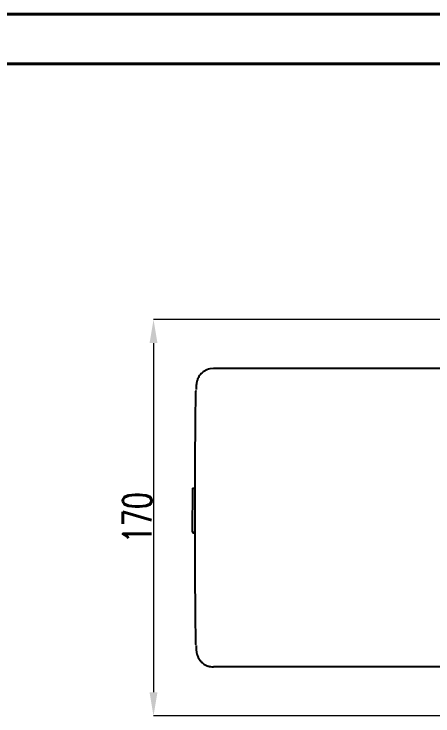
# Model space of a CAD drawing. Header units: millimetres. Extents: x 2454 to 4226, y 715 to 1968.
# Drawn here: x 3322.9 to 3499.6, y 1672 to 1968.4 of the extents above; entities that cross this region are included whole.
import ezdxf

# ---------------------------------------------------------------- set-up
doc = ezdxf.new("R2010")
doc.units = ezdxf.units.MM
for name, color, linetype, lineweight in [('AM_5', 3, 'Continuous', 25), ('AM_BOR', 7, 'Continuous', 50), ('粗实线', 7, 'Continuous', 40)]:
    doc.layers.add(name, color=color, linetype=linetype, lineweight=lineweight)
doc.styles.add('SLDTEXTSTYLE1', font='txt.shx', dxfattribs={"width": 0.7, "bigfont": 'gbcbig.shx'})
doc.dimstyles.new('SLDDIMSTYLE12$0', dxfattribs={"dimtxt": 12, "dimasz": 10, "dimexe": 0, "dimexo": 0.0625, "dimgap": 0.875, "dimtad": 1, "dimdec": 1, "dimlfac": 1.8, "dimrnd": 1e-09, "dimzin": 12, "dimdsep": 46, "dimtxsty": 'SLDTEXTSTYLE1', "dimcen": 0.09, "dimdle": 8.16, "dimclrd": 3, "dimclre": 3, "dimadec": 0, "dimazin": 3, "dimtfac": 1, "dimtdec": 1, "dimtofl": 0, "dimtmove": 0, "dimatfit": 3, "dimfxl": 0, "dimfrac": 2, "dimtolj": 1, "dimlwd": 5, "dimlwe": 5, "dimarcsym": 0})

# ---------------------------------------------------------------- blocks, each defined once
blk = doc.blocks.new('rA3')
at = {"layer": '粗实线'}
for p, q in [((753.384, 421.26), (333.384, 421.26)), ((748.384, 416.26), (358.384, 416.26))]:
    blk.add_line(p, q, dxfattribs=at)
blk = doc.blocks.new('*D73')
at = {"layer": 'AM_5', "color": 3, "lineweight": 5, "transparency": 16777216}
blk.add_line((3533.83, 1839.42), (3381.72, 1839.42), dxfattribs=at)
at = {"layer": 'AM_5', "color": 3, "linetype": 'Continuous', "lineweight": 5, "transparency": 16777216}
for p, q in [((3381.72, 1829.42), (3381.72, 1682.02)), ((3533.83, 1672.02), (3381.72, 1672.02))]:
    blk.add_line(p, q, dxfattribs=at)
at = {"layer": 'AM_5', "color": 3, "transparency": 16777216}
for points in [[(3380.05, 1829.42), (3383.38, 1829.42), (3381.72, 1839.42)], [(3380.05, 1682.02), (3383.38, 1682.02), (3381.72, 1672.02)]]:
    blk.add_solid(points, dxfattribs=at)
at = {"layer": 'Defpoints', "color": 0, "transparency": 16777216}
for p in [(3533.89, 1839.42), (3381.72, 1672.02), (3533.89, 1672.02)]:
    blk.add_point(p, dxfattribs=at)
at = {"layer": 'AM_5', "color": 0, "transparency": 16777216, "insert": (3374.84, 1755.72), "char_height": 12, "attachment_point": 5, "rotation": 90, "style": 'SLDTEXTSTYLE1'}
blk.add_mtext('\\A1;170', dxfattribs=at)

msp = doc.modelspace()

# ---------------------------------------------------------------- linework, layer by layer
at = {"color": 7, "linetype": 'Continuous', "lineweight": 25}
for p, q in [((3533.593, 1818.716), (3406.997, 1818.714)), ((3398.134, 1768.249), (3398.075, 1749.589)), ((3398.134, 1768.249), (3399.257, 1768.249)), ((3398.075, 1749.589), (3398.11, 1749.589)), ((3398.075, 1749.589), (3399.247, 1749.589)), ((3398.11, 1749.589), (3399.247, 1749.589)), ((3398.27, 1749.589), (3398.27, 1749.379)), ((3398.27, 1749.379), (3399.247, 1749.379)), ((3398.27, 1749.379), (3398.297, 1749.379)), ((3398.297, 1749.379), (3399.247, 1749.379)), ((3533.595, 1692.716), (3406.999, 1692.714))]:
    msp.add_line(p, q, dxfattribs=at)
at = {"color": 7, "linetype": 'Continuous', "lineweight": 25, "flags": 128}
for points in [[(3406.997, 1818.714), (3405.592, 1818.576), (3405.456, 1818.547)], [(3399.647, 1702.053), (3399.631, 1702.514), (3399.591, 1703.959), (3399.553, 1705.708), (3399.515, 1707.75), (3399.48, 1710.074), (3399.446, 1712.665), (3399.414, 1715.509), (3399.385, 1718.589), (3399.357, 1721.887), (3399.333, 1725.383), (3399.311, 1729.057), (3399.292, 1732.888), (3399.276, 1736.853), (3399.263, 1740.928), (3399.254, 1745.09), (3399.247, 1749.315), (3399.244, 1753.577), (3399.244, 1757.851), (3399.247, 1762.113), (3399.253, 1766.338), (3399.263, 1770.5), (3399.276, 1774.575), (3399.292, 1778.54), (3399.31, 1782.371), (3399.332, 1786.045), (3399.356, 1789.541), (3399.383, 1792.839), (3399.413, 1795.919), (3399.444, 1798.763), (3399.478, 1801.354), (3399.514, 1803.678), (3399.551, 1805.72), (3399.59, 1807.469), (3399.63, 1808.913), (3399.651, 1809.556)]]:
    msp.add_lwpolyline(points, dxfattribs=at)
at = {"color": 7, "linetype": 'Continuous', "lineweight": 25}
for points, knots in [([(3405.457, 1818.54), (3405.057, 1818.435), (3404.257, 1818.224), (3403.177, 1817.654), (3402.241, 1816.962), (3401.483, 1816.187), (3400.898, 1815.386), (3400.476, 1814.615), (3400.195, 1813.927), (3400.019, 1813.355), (3399.913, 1812.896), (3399.846, 1812.516), (3399.798, 1812.164), (3399.759, 1811.776), (3399.718, 1811.217), (3399.685, 1810.596), (3399.663, 1809.985), (3399.656, 1809.793)], [0, 0, 0, 0, 0.05788, 0.1159015, 0.1703726, 0.2214006, 0.2687805, 0.3118611, 0.349921, 0.3844073, 0.4197312, 0.4600448, 0.5116915, 0.5850239, 0.7030023, 0.9064052, 1, 1, 1, 1]), ([(3399.651, 1701.825), (3399.655, 1701.702), (3399.673, 1701.148), (3399.71, 1700.391), (3399.749, 1699.744), (3399.809, 1699.188), (3399.863, 1698.813), (3399.951, 1698.357), (3400.098, 1697.796), (3400.356, 1697.08), (3400.77, 1696.247), (3401.383, 1695.355), (3402.206, 1694.491), (3403.223, 1693.736), (3404.403, 1693.156), (3405.682, 1692.783), (3406.564, 1692.737), (3406.998, 1692.714)], [0, 0, 0, 0, 0.0503805, 0.2276771, 0.4189116, 0.4803745, 0.5309434, 0.5672575, 0.6024213, 0.6380334, 0.6796683, 0.7271535, 0.7781388, 0.8320577, 0.8879252, 0.944862, 1, 1, 1, 1])]:
    msp.add_open_spline(points, degree=3, knots=knots, dxfattribs=at)

# ---------------------------------------------------------------- block references
at = {"layer": 'AM_BOR', "xscale": 4.21875, "yscale": 4.21875, "zscale": 4.21875}
msp.add_blockref('rA3', (1047.891, 191.169), dxfattribs=at)

# ---------------------------------------------------------------- dimensions: what is measured, and where the dimension line sits
at = {"layer": 'AM_5'}
dim = msp.add_linear_dim(base=(3381.715, 1672.016), p1=(3533.89, 1839.416), p2=(3533.893, 1672.016), angle=90, text='170', dimstyle='SLDDIMSTYLE12$0', override={"dimlfac": 1, "dimpost": ''}, dxfattribs=at)
dim.commit()
dim.dimension.update_dxf_attribs({"geometry": '*D73', "text_midpoint": (3374.84, 1755.716)})

doc.saveas('drawing.dxf')
